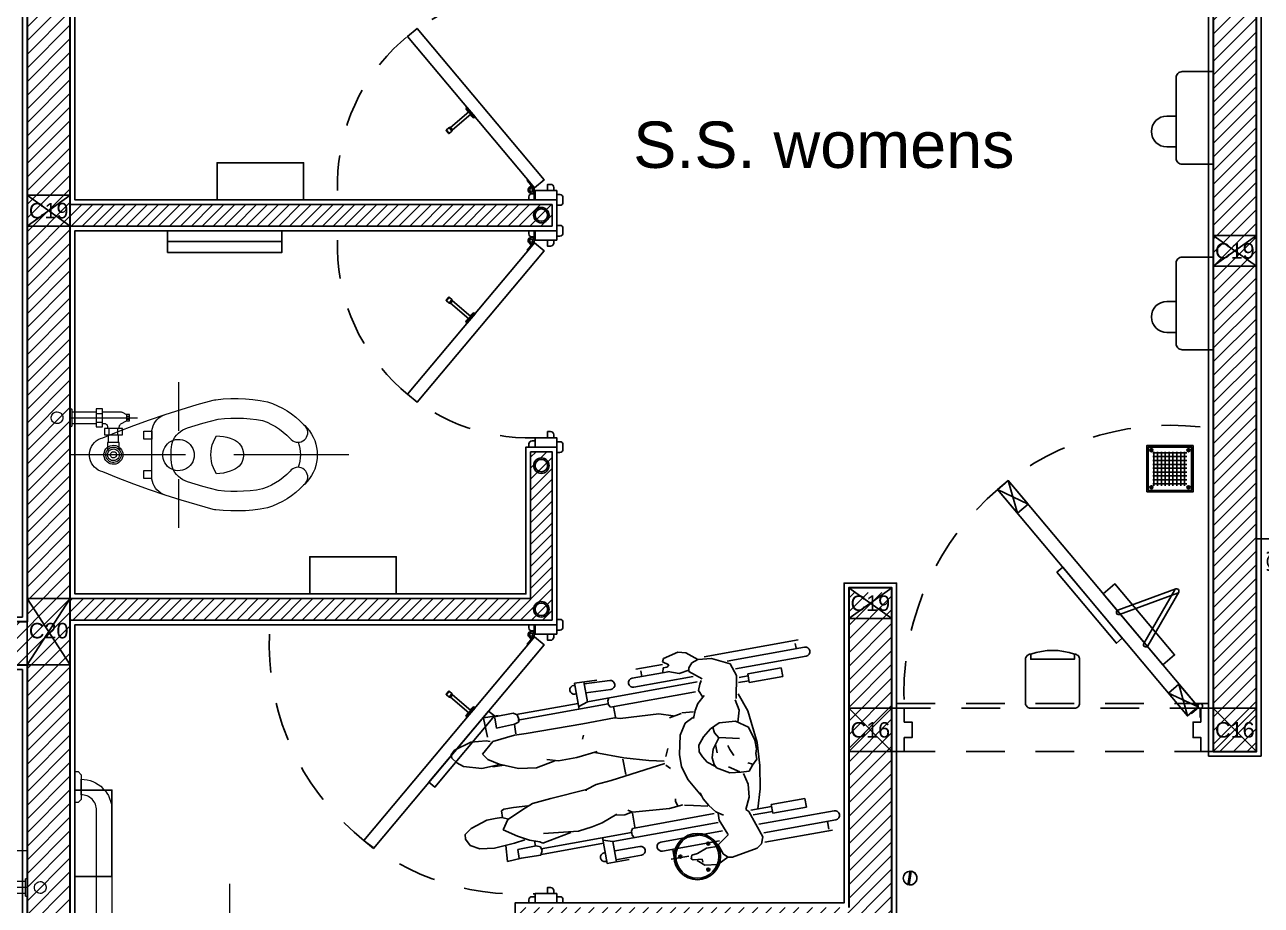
# Model space of a CAD drawing. Header units: metres. Extents: x 301.4 to 351.3, y 108.6 to 130.3.
# Drawn here: x 317.802 to 321.805, y 121.533 to 124.382 of the extents above; entities that cross this region are included whole.
import ezdxf
from ezdxf.enums import TextEntityAlignment as Align

# ---------------------------------------------------------------- set-up
doc = ezdxf.new("R2010")
doc.units = ezdxf.units.M
doc.header["$MEASUREMENT"] = 0
doc.linetypes.add('HIDDEN', pattern=[0.375, 0.25, -0.125])
doc.linetypes.add('HIDDEN2', pattern=[0.1875, 0.125, -0.0625])
doc.layers.get('0').update_dxf_attribs({"color": 250, "linetype": 'CONTINUOUS', "lineweight": 25})
for name, color, linetype in [('ACCE0001', 1, 'CONTINUOUS'), ('AREA001T', 1, 'CONTINUOUS'), ('AZJO0252', 252, 'CONTINUOUS'), ('AZJO252H', 252, 'HIDDEN2'), ('BDOR0001', 1, 'CONTINUOUS'), ('BDOR000H', 7, 'HIDDEN2'), ('COLU_C20', 161, 'CONTINUOUS'), ('DECOR_SCREEN', 2, 'CONTINUOUS'), ('DINT001H', 1, 'HIDDEN2'), ('DOOR0001', 1, 'CONTINUOUS'), ('HIDDEN1', 34, 'HIDDEN'), ('MAMP0002', 2, 'CONTINUOUS'), ('MAMP000F', 7, 'CONTINUOUS'), ('MRCO0001', 1, 'CONTINUOUS'), ('MUEB001H', 1, 'HIDDEN2'), ('MURO000F', 7, 'CONTINUOUS'), ('PEPL0001', 1, 'CONTINUOUS')]:
    doc.layers.add(name, color=color, linetype=linetype)
doc.layers.add('ARTE0001', color=1, linetype='CONTINUOUS', lineweight=13)
doc.layers.add('MURO0004', color=4, linetype='CONTINUOUS', lineweight=30)
for name, color, linetype, plot in [('COLU_C16', 161, 'CONTINUOUS', False), ('COLU_C19', 161, 'CONTINUOUS', False), ('REGI__NP', 161, 'CONTINUOUS', False), ('REPO__NP', 161, 'CONTINUOUS', False), ('TUBO__NP', 161, 'CONTINUOUS', False)]:
    doc.layers.add(name, color=color, linetype=linetype, plot=plot)
doc.styles.add('Arial', font='arial.ttf', dxfattribs={"height": 0.15875})
doc.styles.get("Standard").update_dxf_attribs({"font": 'txt', "width": 0.75})

# ---------------------------------------------------------------- blocks, each defined once
blk = doc.blocks.new('MARCO_MAMP_01')
for points in [[(0, 0.035), (0, 0.055), (0.01, 0.055, -0.414214), (0.02, 0.045), (0.02, 0.035)], [(-0.0175, -0.045), (-0.0175, -0.035), (0.0175, -0.035), (0.0175, -0.045, -0.414214), (0.0075, -0.055), (-0.0075, -0.055, -0.414214)], [(0.03, -0.005), (0.05, -0.005), (0.05, -0.015, -0.414214), (0.04, -0.025), (0.03, -0.025)]]:
    blk.add_lwpolyline(points, format="xyb", close=True)
blk.add_lwpolyline([(0.03, 0.035), (0.03, -0.035), (0, -0.035), (0, 0.035)], close=True)
blk = doc.blocks.new('MARCO_MAMP_02')
for points in [[(0, 0.035), (0, 0.055), (-0.01, 0.055, 0.414214), (-0.02, 0.045), (-0.02, 0.035)], [(-0.03, -0.005), (-0.05, -0.005), (-0.05, -0.015, 0.414214), (-0.04, -0.025), (-0.03, -0.025)], [(0, -0.035), (0, -0.055), (-0.01, -0.055, -0.414214), (-0.02, -0.045), (-0.02, -0.035)]]:
    blk.add_lwpolyline(points, format="xyb", close=True)
blk.add_lwpolyline([(-0.03, 0.035), (-0.03, -0.035), (0, -0.035), (0, 0.035)], close=True)
blk = doc.blocks.new('American_Standart_Modelo M')
at = {"color": 1}
for points in [[(0.3502, 0.0789), (0.3502, 0.2365)], [(0.759, 0.0946), (0.7552, 0.0981), (0.7429, 0.1103), (0.7297, 0.1217), (0.716, 0.1323), (0.7016, 0.1421), (0.6866, 0.151), (0.6711, 0.1588), (0.6551, 0.1657), (0.6387, 0.1716), (0.6151, 0.1757), (0.5913, 0.1788), (0.5673, 0.1808), (0.5433, 0.1818), (0.5194, 0.1817), (0.4954, 0.1805), (0.4715, 0.1783), (0.4671, 0.1776), (0.4628, 0.1767), (0.4106, 0.1623), (0.3587, 0.1469), (0.3069, 0.1304), (0.2997, 0.1275), (0.2927, 0.1237), (0.2864, 0.1191), (0.2806, 0.1136), (0.2756, 0.1075), (0.2714, 0.1009), (0.268, 0.0937), (0.2656, 0.0862), (0.2641, 0.0785), (0.2636, 0.0706), (0.2636, -0.0707), (0.2641, -0.0786), (0.2656, -0.0863), (0.268, -0.0938), (0.2714, -0.101), (0.2756, -0.1076), (0.2806, -0.1137), (0.2864, -0.1192), (0.2927, -0.1238), (0.2997, -0.1276), (0.3069, -0.1305), (0.3585, -0.147), (0.4106, -0.1623), (0.4628, -0.1768), (0.4671, -0.1777), (0.4715, -0.1784), (0.4954, -0.1806), (0.5194, -0.1818), (0.5433, -0.1819), (0.5673, -0.1809), (0.5913, -0.1789), (0.6151, -0.1758), (0.6387, -0.1717), (0.6551, -0.1658), (0.6711, -0.1589), (0.6866, -0.1511), (0.7016, -0.1422), (0.716, -0.1324), (0.7297, -0.1218), (0.7429, -0.1104), (0.7552, -0.0982), (0.759, -0.0947), (0.7671, -0.0863), (0.7745, -0.0771), (0.7809, -0.0672), (0.7866, -0.057), (0.7912, -0.0461), (0.7948, -0.0349), (0.7974, -0.0234), (0.799, -0.0118), (0.7995, 0), (0.799, 0.0117), (0.7974, 0.0233), (0.7948, 0.0348), (0.7912, 0.046), (0.7866, 0.0568), (0.7809, 0.0671), (0.7745, 0.077), (0.7671, 0.0862), (0.759, 0.0946), (0.7628, 0.0903), (0.7657, 0.0852), (0.7677, 0.0798), (0.7687, 0.0741), (0.7685, 0.0682), (0.7673, 0.0625), (0.7651, 0.0572), (0.762, 0.0524), (0.7579, 0.0481), (0.7532, 0.0446), (0.7479, 0.0422), (0.7424, 0.0408), (0.7365, 0.0404), (0.7308, 0.041), (0.7252, 0.0427), (0.7201, 0.0454), (0.7155, 0.049), (0.7116, 0.0525), (0.7008, 0.0633), (0.6894, 0.0734), (0.6771, 0.0827), (0.6643, 0.0911), (0.6509, 0.0985), (0.637, 0.105), (0.6227, 0.1105), (0.6023, 0.1139), (0.5819, 0.1164), (0.5612, 0.1181), (0.5407, 0.1188), (0.52, 0.1186), (0.4993, 0.1177), (0.4788, 0.1157), (0.4291, 0.102), (0.3797, 0.0875), (0.3716, 0.0845), (0.3638, 0.0805), (0.3566, 0.0757), (0.35, 0.07), (0.3441, 0.0637), (0.3389, 0.0567), (0.3346, 0.0492), (0.3311, 0.0412), (0.3287, 0.033), (0.3272, 0.0244), (0.3266, 0.0157), (0.3266, -0.0158), (0.3272, -0.0245), (0.3287, -0.033), (0.3311, -0.0413), (0.3346, -0.0494), (0.3389, -0.0568), (0.3441, -0.0638), (0.35, -0.0701), (0.3566, -0.0758), (0.3638, -0.0806), (0.3716, -0.0845), (0.3797, -0.0876), (0.4291, -0.1021), (0.4788, -0.1158), (0.4993, -0.1177), (0.52, -0.1187), (0.5407, -0.1188), (0.5612, -0.1181), (0.5819, -0.1165), (0.6023, -0.114), (0.6227, -0.1106), (0.637, -0.1051), (0.6509, -0.0986), (0.6643, -0.0912), (0.6771, -0.0828), (0.6894, -0.0736), (0.7008, -0.0634), (0.7116, -0.0525), (0.7155, -0.0491), (0.7201, -0.0455), (0.7252, -0.0428), (0.7308, -0.0411), (0.7365, -0.0405), (0.7424, -0.0409), (0.7479, -0.0423), (0.7532, -0.0448), (0.7579, -0.0482), (0.762, -0.0524), (0.7651, -0.0573), (0.7673, -0.0626), (0.7685, -0.0683), (0.7687, -0.0742), (0.7677, -0.0799), (0.7657, -0.0853), (0.7628, -0.0904), (0.759, -0.0947)], [(0.3069, 0.1304), (0.256, 0.1131), (0.2053, 0.0947), (0.155, 0.0755), (0.1051, 0.0551), (0.0976, 0.0527), (0.0905, 0.0492), (0.0838, 0.0448), (0.0779, 0.0395), (0.0728, 0.0334), (0.0686, 0.0267), (0.0653, 0.0194), (0.0632, 0.0118), (0.0621, 0.004), (0.0621, -0.0041), (0.0632, -0.0119), (0.0653, -0.0195), (0.0686, -0.0268), (0.0728, -0.0335), (0.0779, -0.0396), (0.0838, -0.0449), (0.0905, -0.0494), (0.0976, -0.0528), (0.1051, -0.0552), (0.155, -0.0756), (0.2053, -0.0949), (0.256, -0.1132), (0.3069, -0.1305)], [(0.2636, 0.0762), (0.2382, 0.0762), (0.2382, 0.0507), (0.2636, 0.0507)], [(0.7382, -0.0405), (0.7411, -0.0306), (0.7432, -0.0206), (0.7446, -0.0103), (0.745, 0), (0.7446, 0.0103), (0.7432, 0.0204), (0.7411, 0.0305), (0.7382, 0.0404)], [(0.3728, 0), (0, 0)], [(0.9018, 0), (0.5291, 0)], [(0.1587, -0.0163), (0.1587, -0.0396), (0.1207, -0.0396), (0.1207, -0.0163)], [(0.1233, -0.0396), (0.1233, -0.0646)], [(0.1559, -0.0396), (0.1559, -0.0646)], [(0.1256, -0.0646), (0.1256, -0.0846)], [(0.1536, -0.0646), (0.1536, -0.0846)], [(0.3502, -0.235), (0.3502, -0.0774)], [(0, -0.12), (0.2173, -0.12)], [(0.005, -0.1011), (0.0842, -0.1011)], [(0.0842, -0.1061), (0.1042, -0.1061)], [(0.1042, -0.1011), (0.1106, -0.1011), (0.1125, -0.1009), (0.1144, -0.1003), (0.1162, -0.0994), (0.1177, -0.0982), (0.1189, -0.0966), (0.1198, -0.0949), (0.1204, -0.093), (0.1207, -0.091), (0.1207, -0.0846)], [(0.1042, -0.1391), (0.1634, -0.1391), (0.1651, -0.1389), (0.1667, -0.1384), (0.1683, -0.1378), (0.1818, -0.1301), (0.1818, -0.1101), (0.1917, -0.1101), (0.1917, -0.1301), (0.1818, -0.1301)], [(0.1587, -0.0846), (0.1587, -0.091), (0.1588, -0.0928), (0.1592, -0.0945), (0.16, -0.096), (0.161, -0.0975), (0.1622, -0.0987), (0.1637, -0.0998), (0.1818, -0.1101)], [(0.1818, -0.1151), (0.1917, -0.1151)], [(0.005, -0.1391), (0.0842, -0.1391)], [(0.0842, -0.134), (0.1042, -0.134)], [(0.1818, -0.125), (0.1917, -0.125)]]:
    blk.add_lwpolyline(points, dxfattribs=at)
for points in [[(0.4005, 0.0081), (0.3989, 0.0154), (0.3962, 0.0224), (0.3926, 0.0288), (0.3881, 0.0347), (0.3827, 0.0398), (0.3766, 0.0441), (0.3701, 0.0475), (0.363, 0.0499), (0.3558, 0.0513), (0.3484, 0.0516), (0.341, 0.0507), (0.3338, 0.0488), (0.327, 0.0459), (0.3206, 0.0421), (0.3149, 0.0374), (0.3099, 0.0318), (0.3059, 0.0256), (0.3027, 0.0189), (0.3005, 0.0118), (0.2995, 0.0045), (0.2995, -0.003), (0.3005, -0.0103), (0.3027, -0.0175), (0.3059, -0.0241), (0.3099, -0.0303), (0.3149, -0.0359), (0.3206, -0.0406), (0.327, -0.0444), (0.3338, -0.0473), (0.341, -0.0492), (0.3484, -0.05), (0.3558, -0.0498), (0.363, -0.0484), (0.3701, -0.046), (0.3766, -0.0426), (0.3827, -0.0383), (0.3881, -0.0332), (0.3926, -0.0273), (0.3962, -0.0208), (0.3989, -0.0139), (0.4005, -0.0066), (0.4011, 0.0007), (0.4011, 0.0007)], [(0.4845, -0.0608), (0.4958, -0.0592), (0.5069, -0.0567), (0.5178, -0.0534), (0.5283, -0.0491), (0.5349, -0.0458), (0.541, -0.0416), (0.5464, -0.0367), (0.5512, -0.031), (0.555, -0.0248), (0.558, -0.0181), (0.56, -0.011), (0.561, -0.0037), (0.561, 0.0036), (0.56, 0.0109), (0.558, 0.018), (0.555, 0.0247), (0.5512, 0.0309), (0.5464, 0.0366), (0.541, 0.0415), (0.5349, 0.0457), (0.5283, 0.049), (0.5178, 0.0533), (0.5069, 0.0566), (0.4958, 0.0592), (0.4845, 0.0607), (0.4731, 0.0612), (0.4678, 0.0519), (0.4634, 0.0421), (0.4598, 0.0319), (0.4574, 0.0214), (0.4558, 0.0107), (0.4553, 0), (0.4558, -0.0108), (0.4574, -0.0215), (0.4598, -0.032), (0.4634, -0.0422), (0.4678, -0.052), (0.4731, -0.0613)], [(0.1698, 0.0058), (0.1681, 0.0113), (0.1654, 0.0166), (0.1619, 0.0211), (0.1574, 0.0249), (0.1523, 0.0278), (0.1469, 0.0298), (0.1411, 0.0306), (0.1352, 0.0303), (0.1295, 0.0289), (0.1243, 0.0266), (0.1195, 0.0231), (0.1155, 0.0189), (0.1123, 0.014), (0.1102, 0.0086), (0.1091, 0.0029), (0.1091, -0.003), (0.1102, -0.0087), (0.1123, -0.0141), (0.1155, -0.0191), (0.1195, -0.0232), (0.1243, -0.0267), (0.1295, -0.029), (0.1352, -0.0304), (0.1411, -0.0307), (0.1469, -0.0299), (0.1523, -0.0279), (0.1574, -0.0251), (0.1619, -0.0212), (0.1654, -0.0166), (0.1681, -0.0115), (0.1698, -0.0059), (0.1703, 0), (0.1703, 0)], [(0.1642, 0.0047), (0.1628, 0.0092), (0.1607, 0.0135), (0.1577, 0.0172), (0.1542, 0.0203), (0.15, 0.0227), (0.1455, 0.0242), (0.1408, 0.0249), (0.1361, 0.0247), (0.1315, 0.0236), (0.1271, 0.0216), (0.1232, 0.0188), (0.12, 0.0154), (0.1174, 0.0115), (0.1156, 0.007), (0.1148, 0.0024), (0.1148, -0.0025), (0.1156, -0.0071), (0.1174, -0.0115), (0.12, -0.0155), (0.1232, -0.0189), (0.1271, -0.0217), (0.1315, -0.0237), (0.1361, -0.0248), (0.1408, -0.0251), (0.1455, -0.0243), (0.15, -0.0228), (0.1542, -0.0204), (0.1577, -0.0173), (0.1607, -0.0136), (0.1628, -0.0093), (0.1642, -0.0048), (0.1647, 0), (0.1647, 0)], [(0.1583, 0.0035), (0.1573, 0.0071), (0.1557, 0.0103), (0.1534, 0.0131), (0.1506, 0.0154), (0.1475, 0.0172), (0.1441, 0.0184), (0.1406, 0.0189), (0.1369, 0.0187), (0.1334, 0.0179), (0.1301, 0.0164), (0.1272, 0.0143), (0.1247, 0.0117), (0.1227, 0.0087), (0.1214, 0.0054), (0.1207, 0.0017), (0.1207, -0.0018), (0.1214, -0.0054), (0.1227, -0.0088), (0.1247, -0.0118), (0.1272, -0.0145), (0.1301, -0.0165), (0.1334, -0.018), (0.1369, -0.0188), (0.1406, -0.0191), (0.1441, -0.0185), (0.1475, -0.0173), (0.1506, -0.0155), (0.1534, -0.0132), (0.1557, -0.0103), (0.1573, -0.0071), (0.1582, -0.0036), (0.1587, 0), (0.1587, 0)], [(0.1495, 0.0018), (0.1489, 0.0036), (0.1481, 0.0054), (0.1469, 0.0069), (0.1454, 0.0081), (0.1438, 0.0091), (0.142, 0.0096), (0.1401, 0.01), (0.1382, 0.0098), (0.1364, 0.0094), (0.1346, 0.0086), (0.1331, 0.0075), (0.1318, 0.0061), (0.1307, 0.0045), (0.13, 0.0028), (0.1297, 0.0009), (0.1297, -0.001), (0.13, -0.0029), (0.1307, -0.0046), (0.1318, -0.0062), (0.1331, -0.0076), (0.1346, -0.0087), (0.1364, -0.0095), (0.1382, -0.01), (0.1401, -0.0101), (0.142, -0.0097), (0.1438, -0.0091), (0.1454, -0.0082), (0.1469, -0.007), (0.1481, -0.0055), (0.1489, -0.0037), (0.1495, -0.0019), (0.1497, 0), (0.1497, 0)], [(0.1686, -0.0846), (0.1106, -0.0846), (0.1106, -0.0646), (0.1686, -0.0646)], [(0.2382, -0.0509), (0.2382, -0.0763), (0.2636, -0.0763), (0.2636, -0.0509)], [(-0.0242, -0.1165), (-0.0253, -0.113), (-0.0269, -0.1097), (-0.0291, -0.1068), (-0.0319, -0.1045), (-0.035, -0.1027), (-0.0384, -0.1015), (-0.0421, -0.101), (-0.0456, -0.1012), (-0.0491, -0.102), (-0.0525, -0.1035), (-0.0555, -0.1057), (-0.0579, -0.1082), (-0.0598, -0.1113), (-0.0612, -0.1147), (-0.0619, -0.1182), (-0.0619, -0.1218), (-0.0612, -0.1255), (-0.0598, -0.1288), (-0.0579, -0.1318), (-0.0555, -0.1345), (-0.0525, -0.1366), (-0.0491, -0.1381), (-0.0456, -0.139), (-0.0421, -0.1391), (-0.0384, -0.1385), (-0.035, -0.1374), (-0.0319, -0.1355), (-0.0291, -0.1332), (-0.0269, -0.1304), (-0.0253, -0.1272), (-0.0242, -0.1237), (-0.0239, -0.12), (-0.0239, -0.12)], [(0.0049, -0.093), (0.0048, -0.0926), (0.0046, -0.0922), (0.0043, -0.0918), (0.004, -0.0914), (0.0035, -0.0912), (0.003, -0.0911), (0.0026, -0.091), (0, -0.091), (0, -0.149), (0.0026, -0.149), (0.003, -0.149), (0.0035, -0.1488), (0.004, -0.1486), (0.0043, -0.1483), (0.0046, -0.148), (0.0048, -0.1475), (0.0049, -0.147), (0.005, -0.1466), (0.005, -0.0936)], [(0.1042, -0.149), (0.0842, -0.149), (0.0842, -0.091), (0.1042, -0.091)]]:
    blk.add_lwpolyline(points, close=True, dxfattribs=at)
blk = doc.blocks.new('DISKP_01')
for p, q in [((0.0072, 0.4526), (0.1648, 0.6102)), ((0.0312, 0.4327), (0.1983, 0.5998)), ((0.2192, 0.5789), (0.044, 0.4036)), ((0.1606, 0.5986), (0.1778, 0.5813)), ((0.1777, 0.4986), (0.0996, 0.4205)), ((0.1978, 0.4786), (0.1777, 0.4986)), ((-0.0917, 0.3942), (-0.0229, 0.4431)), ((-0.0229, 0.4431), (-0.0027, 0.4463)), ((-0.0027, 0.4463), (0.0185, 0.4377)), ((0.1197, 0.4004), (0.1978, 0.4786)), ((0.0185, 0.4377), (0.0597, 0.354)), ((0.1037, 0.4164), (0.0583, 0.371)), ((0.1149, 0.4042), (0.0669, 0.3562)), ((0.0996, 0.4205), (0.1197, 0.4004)), ((-0.1642, 0.3348), (-0.1387, 0.3686)), ((-0.1387, 0.3686), (-0.1002, 0.3818)), ((-0.1002, 0.3818), (-0.0917, 0.3942)), ((-0.0997, 0.3803), (-0.1, 0.3637)), ((-0.1, 0.3637), (-0.0851, 0.333)), ((0.0836, 0.3729), (0.1406, 0.3418)), ((-0.2047, 0.1967), (-0.0718, 0.3296)), ((-0.1656, 0.3065), (-0.1642, 0.3348)), ((-0.1531, 0.3167), (-0.1605, 0.3245)), ((-0.0882, 0.3375), (-0.1159, 0.3089)), ((-0.0851, 0.333), (-0.039, 0.342)), ((-0.0393, 0.3399), (-0.0177, 0.2909)), ((0.0597, 0.354), (0.06, 0.342)), ((0.06, 0.342), (0.0986, 0.3275)), ((0.0986, 0.3275), (0.131, 0.3015)), ((0.1406, 0.3418), (0.2022, 0.2986)), ((-0.2713, 0.0466), (-0.026, 0.2919)), ((-0.0407, 0.3189), (-0.1839, 0.1758)), ((-0.1712, 0.2946), (-0.1724, 0.2877)), ((-0.1611, 0.2822), (-0.1724, 0.2877)), ((-0.1712, 0.2946), (-0.1531, 0.3167)), ((-0.1466, 0.2946), (-0.1611, 0.2822)), ((-0.1159, 0.3089), (-0.1466, 0.2946)), ((-0.0177, 0.2909), (-0.0016, 0.275)), ((0.0032, 0.2934), (-0.0024, 0.266)), ((0.131, 0.3015), (0.151, 0.2687)), ((0.1675, 0.2803), (0.1502, 0.2606)), ((0.1894, 0.278), (0.1675, 0.2803)), ((0.2022, 0.2986), (0.2584, 0.2483)), ((-0.2107, 0.2347), (-0.1693, 0.2761)), ((-0.0095, 0.2653), (-0.1998, 0.075)), ((-0.0024, 0.266), (0.002, 0.2363)), ((0.1502, 0.2606), (0.1273, 0.2311)), ((0.1411, 0.2169), (0.1483, 0.2561)), ((0.1931, 0.2764), (0.1872, 0.2615)), ((0.2139, 0.2786), (0.1894, 0.278)), ((0.2275, 0.2653), (0.2139, 0.2786)), ((0.2406, 0.2584), (0.2275, 0.2653)), ((0.2604, 0.2376), (0.2406, 0.2584)), ((0.2584, 0.2483), (0.3251, 0.1654)), ((-0.1988, 0.2392), (-0.1815, 0.222)), ((-0.0269, 0.1953), (-0.0017, 0.2345)), ((0.002, 0.2363), (0.0096, 0.2084)), ((0.0096, 0.2084), (0.0196, 0.1901)), ((0.1273, 0.2311), (0.116, 0.187)), ((0.181, 0.2103), (0.1896, 0.1887)), ((0.2833, 0.197), (0.2604, 0.2376)), ((0.4149, 0.0552), (0.5789, 0.2192)), ((-0.0784, 0.1364), (-0.044, 0.1652)), ((-0.0423, 0.1705), (-0.0269, 0.1953)), ((0.0141, 0.1988), (0.0321, 0.1336)), ((0.1176, 0.1795), (0.1141, 0.1512)), ((0.116, 0.187), (0.1208, 0.1741)), ((0.1208, 0.1741), (0.1352, 0.1569)), ((0.1577, 0.1609), (0.1767, 0.1416)), ((0.1896, 0.1887), (0.1966, 0.1759)), ((0.2012, 0.1375), (0.2366, 0.1936)), ((0.2753, 0.1513), (0.2833, 0.197)), ((0.3251, 0.1654), (0.3527, 0.1082)), ((0.3883, -0.0505), (0.607, 0.1681)), ((0.4815, 0.1948), (0.4034, 0.1167)), ((0.5998, 0.1983), (0.4194, 0.018)), ((0.4234, 0.0967), (0.5016, 0.1748)), ((0.5016, 0.1748), (0.4815, 0.1948)), ((0.5921, 0.1667), (0.5807, 0.1781)), ((-0.3402, 0.0726), (-0.2885, 0.1236)), ((-0.3137, 0.089), (-0.2542, 0.1484)), ((-0.2339, 0.1281), (-0.292, 0.07)), ((-0.1567, 0.0452), (-0.0784, 0.1364)), ((-0.0558, 0.1544), (-0.0496, 0.1398)), ((-0.0496, 0.1398), (-0.0416, 0.1354)), ((0.0321, 0.1336), (0.0541, 0.092)), ((0.1141, 0.1512), (0.1191, 0.1292)), ((0.1191, 0.1292), (0.1272, 0.1111)), ((0.1352, 0.1569), (0.1601, 0.1434)), ((0.1601, 0.1434), (0.2003, 0.1373)), ((0.2003, 0.1373), (0.2057, 0.1165)), ((0.2404, 0.1112), (0.2753, 0.1513)), ((0.3116, 0.1406), (0.2769, 0.1601)), ((0.3314, 0.1111), (0.3116, 0.1406)), ((-0.2122, 0.0801), (-0.4225, -0.1302)), ((-0.2713, 0.0466), (-0.3186, 0.0939)), ((-0.2184, 0.0869), (-0.2213, 0.0965)), ((-0.2094, 0.078), (-0.2184, 0.0869)), ((0.0541, 0.092), (0.0837, 0.0636)), ((0.1272, 0.1111), (0.1433, 0.098)), ((0.1433, 0.098), (0.1745, 0.0949)), ((0.1745, 0.0949), (0.2082, 0.099)), ((0.2057, 0.1165), (0.2172, 0.103)), ((0.2082, 0.099), (0.2404, 0.1112)), ((0.3983, 0.0699), (0.3368, 0.1116)), ((0.4075, 0.1126), (0.3835, 0.0886)), ((0.4187, 0.1004), (0.3982, 0.08)), ((0.4034, 0.1167), (0.4234, 0.0967)), ((-0.2797, 0.0122), (-0.3402, 0.0726)), ((-0.3376, 0.065), (-0.3349, 0.0678)), ((-0.3155, 0.0465), (-0.3173, 0.0447)), ((-0.2713, 0.0463), (-0.2852, 0.0184)), ((-0.1998, 0.075), (-0.2094, 0.078)), ((-0.1926, 0.0787), (-0.16, 0.047)), ((-0.1784, 0.0297), (-0.156, 0.0445)), ((-0.1601, 0.0294), (-0.1567, 0.0452)), ((0.0327, 0.0414), (-0.1116, -0.0705)), ((0.0295, 0.0469), (0.0297, 0.0662)), ((0.0837, 0.0636), (0.1353, 0.0299)), ((0.4185, 0.0315), (0.3983, 0.0699)), ((-0.437, -0.1189), (-0.2928, 0.0253)), ((-0.2408, -0.0155), (-0.1912, 0.0076)), ((-0.1964, 0.0058), (-0.1784, 0.0297)), ((0.0107, -0.0071), (0.0378, 0.0355)), ((0.0777, 0.0214), (0.0529, 0.0314)), ((0.1353, 0.0299), (0.1768, 0.0211)), ((0.1768, 0.0211), (0.2064, 0.0305)), ((0.2224, 0.0221), (0.1985, -0.0065)), ((0.2053, 0.035), (0.2291, 0.024)), ((0.2291, 0.024), (0.253, 0.0183)), ((0.253, 0.0183), (0.2863, 0.0208)), ((0.2792, 0.0206), (0.2888, -0.0037)), ((0.3978, -0.0275), (0.4185, 0.0315)), ((-0.3071, -0.0633), (-0.2701, -0.0354)), ((-0.2701, -0.0354), (-0.2408, -0.0155)), ((-0.0278, -0.0781), (0.0107, -0.0071)), ((0.0537, -0.2784), (0.3092, -0.0228)), ((0.2795, -0.0095), (0.0821, -0.2069)), ((0.1743, -0.0241), (0.1532, -0.0661)), ((0.1957, -0.0073), (0.1622, -0.03)), ((0.2888, -0.0037), (0.3083, -0.012)), ((0.3083, -0.012), (0.3204, -0.0152)), ((0.3259, -0.0151), (0.3209, -0.064)), ((0.3697, -0.0625), (0.3978, -0.0275)), ((-0.3779, -0.1518), (-0.3071, -0.0633)), ((-0.1116, -0.0705), (-0.1502, -0.1021)), ((-0.0689, -0.0422), (-0.0333, -0.0782)), ((-0.0676, -0.165), (-0.0278, -0.0781)), ((0.1532, -0.0661), (0.0695, -0.1608)), ((0.178, -0.1817), (0.3159, -0.0438)), ((0.3249, -0.0671), (0.2984, -0.0868)), ((0.331, -0.0709), (0.3209, -0.064)), ((0.3499, -0.0724), (0.331, -0.0709)), ((0.3697, -0.0625), (0.3499, -0.0724)), ((0.3655, -0.1064), (0.3697, -0.0625)), ((-0.4404, -0.1198), (-0.4841, -0.1665)), ((-0.4256, -0.1248), (-0.4404, -0.1198)), ((-0.4046, -0.1366), (-0.3242, -0.0812)), ((-0.1813, -0.1189), (-0.2708, -0.1975)), ((-0.1813, -0.1189), (-0.1851, -0.1178)), ((-0.1502, -0.1021), (-0.1813, -0.1189)), ((0.2829, -0.1185), (0.1989, -0.2025)), ((0.2984, -0.0868), (0.2824, -0.1196)), ((0.3522, -0.1287), (0.3655, -0.1064)), ((-0.4673, -0.1916), (-0.4236, -0.1493)), ((-0.4184, -0.1351), (-0.4256, -0.1248)), ((-0.4153, -0.1606), (-0.425, -0.1528)), ((-0.4236, -0.1493), (-0.4184, -0.1351)), ((-0.4209, -0.1773), (-0.4069, -0.1462)), ((-0.4069, -0.1462), (-0.4046, -0.1366)), ((0.2293, -0.2095), (0.2912, -0.1477)), ((0.2705, -0.1312), (0.2842, -0.1394)), ((0.2842, -0.1394), (0.2932, -0.1301)), ((0.2932, -0.1301), (0.3021, -0.1296)), ((0.3021, -0.1296), (0.2981, -0.1517)), ((0.2981, -0.1517), (0.3095, -0.1557)), ((0.3095, -0.1557), (0.3522, -0.1287)), ((-0.4834, -0.1649), (-0.5179, -0.1962)), ((-0.5179, -0.1962), (-0.4794, -0.2303)), ((-0.4673, -0.1916), (-0.4892, -0.1705)), ((-0.457, -0.2114), (-0.4287, -0.1905)), ((-0.4326, -0.2161), (-0.4209, -0.1773)), ((-0.2708, -0.1975), (-0.3182, -0.2363)), ((-0.1136, -0.2037), (-0.061, -0.1608)), ((0.0611, -0.1768), (-0.0137, -0.2498)), ((0.0695, -0.1608), (0.0611, -0.1768)), ((0.0644, -0.1754), (0.0888, -0.2004)), ((0.221, -0.1794), (0.2343, -0.1927)), ((-0.5067, -0.2556), (-0.457, -0.2114)), ((-0.4427, -0.2661), (-0.4326, -0.2161)), ((-0.3182, -0.2363), (-0.3425, -0.2474)), ((-0.1566, -0.2469), (-0.1136, -0.2037)), ((0.0871, -0.2193), (-0.1231, -0.4295)), ((-0.0422, -0.2274), (-0.0546, -0.2224)), ((0.1302, -0.2385), (0.0748, -0.2993)), ((0.0821, -0.2069), (0.0851, -0.2165)), ((0.0851, -0.2165), (0.094, -0.2254)), ((0.094, -0.2254), (0.1036, -0.2284)), ((-0.5357, -0.293), (-0.5067, -0.2556)), ((-0.4059, -0.2729), (-0.4427, -0.2661)), ((-0.4049, -0.2751), (-0.4123, -0.2938)), ((-0.3425, -0.2474), (-0.4059, -0.2729)), ((-0.3866, -0.3025), (-0.3636, -0.2802)), ((-0.3636, -0.2802), (-0.3329, -0.2445)), ((-0.2161, -0.2921), (-0.1633, -0.2557)), ((-0.1744, -0.2802), (-0.1566, -0.2469)), ((-0.0137, -0.2498), (-0.1439, -0.3824)), ((0.0533, -0.2783), (0.0255, -0.2923)), ((0.0537, -0.2784), (0.1, -0.3247)), ((0.0951, -0.3197), (0.1514, -0.2579)), ((-0.5447, -0.3255), (-0.5357, -0.293)), ((-0.4267, -0.3081), (-0.4473, -0.3276)), ((-0.4267, -0.3081), (-0.4123, -0.2938)), ((-0.4111, -0.2907), (-0.3945, -0.3054)), ((-0.3945, -0.3054), (-0.3866, -0.3025)), ((-0.2511, -0.3382), (-0.2161, -0.2921)), ((-0.1118, -0.4441), (0.0324, -0.2999)), ((0.0192, -0.2868), (0.0797, -0.3472)), ((0.0797, -0.3473), (0.1282, -0.2933)), ((-0.5364, -0.3491), (-0.5447, -0.3255)), ((-0.5247, -0.3584), (-0.5364, -0.3491)), ((-0.4984, -0.3539), (-0.5247, -0.3584)), ((-0.4473, -0.3276), (-0.4984, -0.3539)), ((-0.2751, -0.3976), (-0.2511, -0.3382)), ((0.0543, -0.3218), (0.0507, -0.3257)), ((0.072, -0.3451), (0.0746, -0.3422)), ((-0.3188, -0.4361), (-0.2778, -0.399)), ((-0.2938, -0.4102), (-0.269, -0.3828)), ((-0.2839, -0.4371), (-0.2751, -0.3976)), ((-0.1439, -0.3824), (-0.1696, -0.4108)), ((-0.3466, -0.4884), (-0.3188, -0.4361)), ((-0.2789, -0.4605), (-0.2839, -0.4371)), ((-0.1696, -0.4108), (-0.2269, -0.4566)), ((-0.1841, -0.4719), (-0.1408, -0.4313)), ((-0.1417, -0.4304), (-0.1634, -0.4099)), ((-0.1279, -0.4234), (-0.1408, -0.4313)), ((-0.1209, -0.4265), (-0.1279, -0.4234)), ((-0.1106, -0.4415), (-0.12, -0.427)), ((-0.2269, -0.4566), (-0.2789, -0.4605)), ((-0.2365, -0.4756), (-0.2682, -0.5139)), ((-0.2315, -0.4632), (-0.2365, -0.4756)), ((-0.1818, -0.5245), (-0.2242, -0.4786)), ((-0.1841, -0.4719), (-0.1605, -0.4951)), ((-0.1573, -0.4976), (-0.1132, -0.4546)), ((-0.1132, -0.4546), (-0.1106, -0.4415)), ((-0.3496, -0.513), (-0.3466, -0.4884)), ((-0.3466, -0.5352), (-0.3496, -0.513)), ((-0.2682, -0.5139), (-0.3201, -0.5431)), ((-0.1809, -0.5251), (-0.147, -0.4902)), ((-0.3387, -0.543), (-0.3466, -0.5352)), ((-0.3201, -0.5431), (-0.3387, -0.543))]:
    blk.add_line(p, q)
for centre, radius, start, end in [((0.2088, 0.5893), 0.0148, 315, 135), ((0.5893, 0.2088), 0.0148, 315, 135), ((-0.1943, 0.1863), 0.0148, 135, 315), ((-0.244, 0.1383), 0.0144, 315, 135), ((-0.3275, 0.0548), 0.0144, 135, 315), ((0.1884, -0.1921), 0.0148, 135, 315), ((0.1408, -0.2482), 0.0144, 317.6629, 137.6629), ((0.0613, -0.3354), 0.0144, 137.6629, 317.6629)]:
    blk.add_arc(centre, radius, start, end)
blk = doc.blocks.new('REPO_PISO_01')
h = blk.add_hatch()
h.set_pattern_fill('ANSI37', color=256, scale=0.1, angle=-45, style=0)
h.set_pattern_definition([(90, (-28.778205, 30.868047), (-0.0125, -3e-18), []), (180, (-28.778205, 30.868047), (3e-18, -0.0125), [])])
h.paths.add_polyline_path([(-0.13, 0.13), (-0.02, 0.13), (-0.02, 0.02), (-0.13, 0.02)])
for p, q in [((-0.1318, 0.1311), (-0.1389, 0.1382)), ((-0.1311, 0.1318), (-0.1382, 0.1389)), ((-0.0189, 0.1318), (-0.0118, 0.1389)), ((-0.0182, 0.1311), (-0.0111, 0.1382)), ((-0.1318, 0.0189), (-0.1389, 0.0118)), ((-0.1311, 0.0182), (-0.1382, 0.0111)), ((-0.0189, 0.0182), (-0.0118, 0.0111)), ((-0.0182, 0.0189), (-0.0111, 0.0118))]:
    blk.add_line(p, q)
for points in [[(-0.15, 0.15), (0, 0.15), (0, 0), (-0.15, 0)], [(-0.145, 0.145), (-0.005, 0.145), (-0.005, 0.005), (-0.145, 0.005)]]:
    blk.add_lwpolyline(points, close=True)
for centre in [(-0.135, 0.135), (-0.015, 0.135), (-0.135, 0.015), (-0.015, 0.015)]:
    blk.add_circle(centre, 0.005)
blk = doc.blocks.new('TOPE_PISO_01')
blk.add_lwpolyline([(-0.0221, -0.0021), (0.0221, 0.0021, -0.414214), (0.0021, -0.0221, -0.414214)], format="xyb", close=True)
blk.add_lwpolyline([(-0.0185, -0.0018), (-0.0189, 0.0018), (0.0182, 0.0053), (0.0185, 0.0018)], close=True)
blk.add_circle((0, 0), 0.0222)
blk = doc.blocks.new('TAPON_01')
for p, q in [((0.0032, 0.0511), (-0.0039, 0.0582)), ((0.0039, 0.0518), (-0.0032, 0.0589)), ((-0.0431, -0.0403), (-0.0422, -0.0304)), ((-0.0421, -0.0404), (-0.0412, -0.0304)), ((0.0421, -0.0404), (0.0412, -0.0304)), ((0.0431, -0.0403), (0.0422, -0.0304))]:
    blk.add_line(p, q)
for centre, radius in [((0, 0), 0.075), ((0, 0), 0.07), ((0, 0.055), 0.005), ((-0.0421, -0.0354), 0.005), ((0.0421, -0.0354), 0.005)]:
    blk.add_circle(centre, radius)
blk = doc.blocks.new('BISAG_MAMP_01')
for points in [[(-0.01, -0.0006, -0.192981), (-0.0077, 0.0064), (-0.0109, 0.0026, -0.414214), (-0.0179, 0.002), (-0.0309, 0.0129), (-0.0329, 0.0106), (-0.0198, -0.0003, 0.345326)], [(0.01, 0, 5.181866), (0.0072, -0.0069, 0.345326), (0.015, -0.013), (0.032, -0.013), (0.032, -0.01), (0.015, -0.01, -0.414214), (0.01, -0.005)]]:
    blk.add_lwpolyline(points, format="xyb", close=True)
blk.add_circle((0, 0), 0.005)
blk = doc.blocks.new('TOPE_COLG')
for p, q in [((0.0075, 0.0975), (-0.0075, 0.0975)), ((-0.0075, 0.0875), (0.0075, 0.0875)), ((0.0063, 0.0853), (-0.0062, 0.0853)), ((-0.005, 0.0832), (0.005, 0.0832))]:
    blk.add_line(p, q)
blk.add_lwpolyline([(-0.005, 0.005), (-0.005, 0.0832, 0.268001), (-0.0062, 0.0853, -0.26799), (-0.0075, 0.0875), (-0.0075, 0.0975, -0.414214), (-0.005, 0.1), (0.005, 0.1, -0.414214), (0.0075, 0.0975), (0.0075, 0.0875, -0.267949), (0.0063, 0.0853, 0.267949), (0.005, 0.0832), (0.005, 0.005), (-0.005, 0.005), (0.005, 0.005)], format="xyb")
for points in [[(-0.02, 0.005), (0.02, 0.005), (0.02, 0), (-0.02, 0)], [(-0.0135, 0.007), (-0.018, 0.007), (-0.018, 0.005), (-0.008, 0.005), (-0.008, 0.007), (-0.0125, 0.007), (-0.0125, 0.006), (-0.0135, 0.006)], [(0.0135, 0.007), (0.018, 0.007), (0.018, 0.005), (0.008, 0.005), (0.008, 0.007), (0.0125, 0.007), (0.0125, 0.006), (0.0135, 0.006)]]:
    blk.add_lwpolyline(points, close=True)
blk = doc.blocks.new('ZZ_PASAM_SS')
blk.add_lwpolyline([(0.825, 0.07, -0.414214), (0.875, 0.02), (0.925, 0.02, 0.414214), (0.825, 0.12), (0.075, 0.12, 0.414214), (-0.025, 0.02), (0.025, 0.02, -0.414214), (0.075, 0.07)], format="xyb", close=True)
for points in [[(-0.05, 0), (0.05, 0), (0.05, 0.01), (0.04, 0.02), (-0.04, 0.02), (-0.05, 0.01)], [(0.85, 0), (0.95, 0), (0.95, 0.01), (0.94, 0.02), (0.86, 0.02), (0.85, 0.01)]]:
    blk.add_lwpolyline(points, close=True)
blk = doc.blocks.new('60_SCREEN')
at = {"layer": 'HIDDEN1', "color": 1}
for points in [[(20.51, -21.92), (-21.92, 20.51), (-22.01, 20.42), (20.42, -22.01)], [(21.92, -20.51), (-20.51, 21.92), (-20.42, 22.01), (22.01, -20.42)]]:
    blk.add_lwpolyline(points, close=True, dxfattribs=at)
for centre in [(-20.51, 20.51), (0, 0), (20.51, -20.51)]:
    blk.add_circle(centre, 1, dxfattribs=at)
blk = doc.blocks.new('asjdtas')
at = {"layer": 'MUEB001H', "linetype": 'Continuous'}
blk.add_line((238.1715, 91.2313), (238.1715, 90.6789), dxfattribs=at)
at = {"layer": 'DECOR_SCREEN', "xscale": 0.02539682539683045, "yscale": 0.02539682539683045, "zscale": 0.02539682539683045, "rotation": 315}
blk.add_blockref('60_SCREEN', (238.0985, 90.4334), dxfattribs=at)
at = {"layer": 'MUEB001H', "linetype": 'Continuous', "text_generation_flag": 4, "flags": 3}
for tag, p, rotation in [('METAL', (239.1948, 91.1995), 270), ('FIBERGLASS', (239.2027, 91.1995), 270), ('UPHOLSTERY', (239.2106, 91.1995), 270), ('CHAIR_SEAT', (239.2186, 91.1995), 270), ('CHAIR_BACK', (239.2265, 91.1995), 270), ('TABLE_TOP', (239.2345, 91.1995), 270), ('CABINETS', (239.2424, 91.1995), 270), ('NAME', (239.3273, 91.1995), 270), ('GET_CODE', (239.3352, 91.1995), 270), ('CABINETS', (238.7053, 90.3932), 90), ('TABLE_TOP', (238.7132, 90.3932), 90), ('CHAIR_BACK', (238.7212, 90.3932), 90), ('CHAIR_SEAT', (238.7291, 90.3932), 90), ('UPHOLSTERY', (238.737, 90.3932), 90), ('FIBERGLASS', (238.745, 90.3932), 90), ('GET_CODE', (238.7608, 90.3932), 90), ('CABINETS', (239.9791, 90.3932), 90), ('TABLE_TOP', (239.987, 90.3932), 90), ('CHAIR_BACK', (239.995, 90.3932), 90), ('CHAIR_SEAT', (240.0029, 90.3932), 90), ('UPHOLSTERY', (240.0109, 90.3932), 90), ('FIBERGLASS', (240.0188, 90.3932), 90), ('GET_CODE', (240.0347, 90.3932), 90), ('METAL', (238.7529, 90.3932), 90), ('NAME', (238.7688, 90.3932), 90), ('METAL', (240.0267, 90.3932), 90), ('NAME', (240.0426, 90.3932), 90), ('CABINETS', (238.394, 89.832), 360), ('CABINETS', (239.6678, 89.832), 360), ('TABLE_TOP', (238.394, 89.8241), 360), ('CHAIR_BACK', (238.394, 89.8162), 360), ('CHAIR_SEAT', (238.394, 89.8082), 360), ('UPHOLSTERY', (238.394, 89.8003), 360), ('FIBERGLASS', (238.394, 89.7923), 360), ('TABLE_TOP', (239.6678, 89.8241), 360), ('CHAIR_BACK', (239.6678, 89.8162), 360), ('CHAIR_SEAT', (239.6678, 89.8082), 360), ('UPHOLSTERY', (239.6678, 89.8003), 360), ('FIBERGLASS', (239.6678, 89.7923), 360), ('GET_CODE', (238.394, 89.7765), 360), ('METAL', (238.394, 89.7844), 360), ('NAME', (238.394, 89.7685), 360), ('GET_CODE', (239.6678, 89.7765), 360), ('METAL', (239.6678, 89.7844), 360), ('NAME', (239.6678, 89.7685), 360)]:
    blk.add_attdef(tag, p, '', height=0.00635, rotation=rotation, dxfattribs=at)
at = {"layer": 'MUEB001H', "linetype": 'Continuous', "flags": 3}
for tag, p in [('CABINETS', (239.0166, 89.832)), ('CABINETS', (240.2904, 89.832)), ('UPHOLSTERY', (239.0166, 89.8003)), ('CHAIR_BACK', (239.0166, 89.8162)), ('CHAIR_SEAT', (239.0166, 89.8082)), ('FIBERGLASS', (239.0166, 89.7923)), ('TABLE_TOP', (239.0166, 89.8241)), ('UPHOLSTERY', (240.2904, 89.8003)), ('CHAIR_BACK', (240.2904, 89.8162)), ('CHAIR_SEAT', (240.2904, 89.8082)), ('FIBERGLASS', (240.2904, 89.7923)), ('TABLE_TOP', (240.2904, 89.8241)), ('GET_CODE', (239.0166, 89.7765)), ('METAL', (239.0166, 89.7844)), ('NAME', (239.0166, 89.7685)), ('GET_CODE', (240.2904, 89.7765)), ('METAL', (240.2904, 89.7844)), ('NAME', (240.2904, 89.7685))]:
    blk.add_attdef(tag, p, '', height=0.00635, rotation=180, dxfattribs=at)

msp = doc.modelspace()

# ---------------------------------------------------------------- hatches: boundary and pattern name
at = {"layer": 'MAMP000F'}
h = msp.add_hatch(dxfattribs=at)
h.set_pattern_fill('ANSI31', color=256, scale=0.2, angle=360, style=0)
h.set_pattern_definition([(45, (286.129584, 82.927084), (-0.01767767, 0.01767767), [])])
h.paths.add_polyline_path([(319.5096, 123.8003), (317.9496, 123.8003), (317.9496, 123.7303), (319.5096, 123.7303)])
h = msp.add_hatch(dxfattribs=at)
h.set_pattern_fill('ANSI31', color=256, scale=0.2, angle=360, style=0)
h.set_pattern_definition([(45, (292.644584, 96.222756), (-0.01767767, 0.01767767), [])])
h.paths.add_polyline_path([(319.4396, 123.0003), (319.4396, 122.5253), (317.9496, 122.5253), (317.9496, 122.4553), (319.5096, 122.4553), (319.5096, 123.0003)])
at = {"layer": 'MURO000F'}
h = msp.add_hatch(dxfattribs=at)
h.set_pattern_fill('ANSI31', color=256, scale=0.25, angle=360, style=0)
h.set_pattern_definition([(45, (292.644584, 96.230256), (-0.022097087, 0.022097087), [])])
h.paths.add_polyline_path([(321.9496, 125.1303), (321.9496, 125.4103), (320.2896, 125.4103), (320.2896, 125.3203), (319.4396, 125.3203), (319.4396, 125.1303), (321.6496, 125.1303), (321.6496, 122.0303), (321.7896, 122.0303), (321.7896, 125.1303)])
h = msp.add_hatch(dxfattribs=at)
h.set_pattern_fill('ANSI31', color=256, scale=0.25, angle=360, style=0)
h.set_pattern_definition([(45, (290.604584, 90.540256), (-0.022097087, 0.022097087), [])])
h.paths.add_polyline_path([(317.9496, 125.3203), (317.8096, 125.3203), (317.8096, 122.4503), (315.0496, 122.4503), (315.0496, 121.7103), (315.1896, 121.7103), (315.1896, 122.3103), (316.0896, 122.3103), (316.0896, 121.7103), (316.1796, 121.7103), (316.1796, 122.3103), (317.8096, 122.3103), (317.8096, 120.9603), (316.0896, 120.9603), (316.0896, 120.8703), (317.8096, 120.8703), (317.8096, 119.8703), (316.1796, 119.8703), (316.1796, 120.1199), (316.0896, 120.1203), (316.0896, 119.8703), (315.0496, 119.8703), (315.0496, 119.7303), (316.4296, 119.7303), (317.8096, 119.7303), (317.8096, 117.3503), (315.0496, 117.3503), (315.0496, 117.1603), (321.7896, 117.1603), (321.7896, 118.9103), (322.7696, 118.9103), (322.7696, 120.5603), (323.7296, 120.5603), (323.7296, 120.7003), (321.6496, 120.7003), (321.6496, 120.5603), (322.6296, 120.5603), (322.6296, 119.0503), (321.6496, 119.0503), (321.6496, 117.3503), (317.9496, 117.3503), (317.9496, 120.5603), (320.6096, 120.5603), (320.6096, 120.7003), (319.5446, 120.7003), (319.5446, 121.3853), (320.6096, 121.3853), (320.6096, 122.5453), (320.4696, 122.5453), (320.4696, 121.5253), (319.4046, 121.5253), (319.4046, 120.7003), (317.9496, 120.7003)])

# ---------------------------------------------------------------- linework, layer by layer
at = {"layer": 'ACCE0001'}
msp.add_line((318.2646, 123.6803), (318.6346, 123.6803), dxfattribs=at)
for points in [[(321.5496, 123.9303), (321.6496, 123.9303), (321.6496, 124.2303), (321.5496, 124.2303, 0.414214), (321.5296, 124.2103), (321.5296, 123.9503, 0.414214)], [(321.5296, 124.0865), (321.4996, 124.0865, 1), (321.4996, 123.9865), (321.5296, 123.9865)], [(321.5496, 123.3303), (321.6496, 123.3303), (321.6496, 123.6303), (321.5496, 123.6303, 0.414214), (321.5296, 123.6103), (321.5296, 123.3503, 0.414214)], [(321.5296, 123.4865), (321.4996, 123.4865, 1), (321.4996, 123.3865), (321.5296, 123.3865)]]:
    msp.add_lwpolyline(points, format="xyb", close=True, dxfattribs=at)
for points in [[(318.7046, 123.8153), (318.7046, 123.9353), (318.4246, 123.9353), (318.4246, 123.8153)], [(318.2646, 123.7153), (318.2646, 123.6453), (318.6346, 123.6453), (318.6346, 123.7153)], [(319.0046, 122.5403), (319.0046, 122.6603), (318.7246, 122.6603), (318.7246, 122.5403)], [(317.9646, 121.6253), (318.0846, 121.6253), (318.0846, 121.9053), (317.9646, 121.9053)]]:
    msp.add_lwpolyline(points, close=True, dxfattribs=at)
msp.add_lwpolyline([(321.0587, 122.3453, 0.414214), (321.0421, 122.3286), (321.0421, 122.1869, 0.414214), (321.0587, 122.1703), (321.2005, 122.1703, 0.414214), (321.2171, 122.1869), (321.2171, 122.3286, 0.414214), (321.2005, 122.3453)], format="xyb", dxfattribs=at)
msp.add_lwpolyline([(321.0587, 122.3453), (321.0587, 122.3286), (321.2005, 122.3286), (321.2005, 122.3453)], dxfattribs=at)
msp.add_arc((321.1296, 122.1446), 0.2128, 70.5464, 109.4536, dxfattribs=at)
at = {"layer": 'AZJO0252'}
msp.add_lwpolyline([(321.6346, 122.0153), (321.8046, 122.0153), (321.8046, 125.1153), (321.9646, 125.1153), (321.9646, 125.4253), (320.2746, 125.4253), (320.2746, 125.3353), (319.4246, 125.3353), (319.4246, 124.5153), (319.5246, 124.5153), (319.5246, 125.1153), (321.6346, 125.1153)], close=True, dxfattribs=at)
for points in [[(317.7946, 120.9753), (317.7946, 122.2953), (316.1946, 122.2953), (316.1946, 121.6953), (316.0746, 121.6953), (316.0746, 122.2953), (315.2046, 122.2953), (315.2046, 121.6953), (315.0346, 121.6953), (315.0346, 122.4653), (317.7946, 122.4653), (317.7946, 125.3353), (317.9646, 125.3353), (317.9646, 123.8153), (319.5246, 123.8153), (319.5246, 123.7153), (317.9646, 123.7153), (317.9646, 122.5403), (319.4246, 122.5403), (319.4246, 123.0153), (319.5246, 123.0153), (319.5246, 122.4403), (317.9646, 122.4403), (317.9646, 120.7153)], [(319.3896, 120.7153), (319.3896, 121.5403), (320.4546, 121.5403), (320.4546, 122.5753), (320.6246, 122.5753), (320.6246, 121.3703)]]:
    msp.add_lwpolyline(points, dxfattribs=at)
at = {"layer": 'AZJO252H'}
msp.add_line((320.6246, 122.1853), (321.6346, 122.1853), dxfattribs=at)
at = {"layer": 'BDOR0001'}
for points in [[(319.4528, 123.8541), (319.0414, 124.3443), (319.0721, 124.3701), (319.4835, 123.8798)], [(319.4528, 123.6764), (319.0414, 123.1862), (319.0721, 123.1605), (319.4835, 123.6507)], [(319.4528, 122.4014), (318.9, 121.7426), (318.9307, 121.7169), (319.4835, 122.3757)]]:
    msp.add_lwpolyline(points, close=True, dxfattribs=at)
at = {"layer": 'BDOR000H'}
for centre, radius, start, end in [((319.4359, 123.8639), 0.6216, 88.2766, 181.7234), ((319.4359, 123.6666), 0.6216, 178.2766, 271.7234), ((321.5143, 122.2195), 0.8662, 83.8207, 183.2561), ((319.4008, 122.3754), 0.807, 177.5262, 273.8219)]:
    msp.add_arc(centre, radius, start, end, dxfattribs=at)
at = {"layer": 'COLU_C16'}
for p, q in [((320.6096, 122.1703), (320.4696, 122.0303)), ((320.4696, 122.1703), (320.6096, 122.0303)), ((321.7896, 122.1703), (321.6496, 122.0303)), ((321.6496, 122.1703), (321.7896, 122.0303))]:
    msp.add_line(p, q, dxfattribs=at)
for points in [[(320.6096, 122.1703), (320.4696, 122.1703), (320.4696, 122.0303), (320.6096, 122.0303)], [(321.7896, 122.1703), (321.6496, 122.1703), (321.6496, 122.0303), (321.7896, 122.0303)]]:
    msp.add_lwpolyline(points, close=True, dxfattribs=at)
at = {"layer": 'COLU_C19'}
for p, q in [((317.9496, 123.8303), (317.8096, 123.7303)), ((317.9496, 123.7303), (317.8096, 123.8303)), ((321.7896, 123.7003), (321.6496, 123.6003)), ((321.7896, 123.6003), (321.6496, 123.7003)), ((320.6096, 122.5603), (320.4696, 122.4603)), ((320.6096, 122.4603), (320.4696, 122.5603))]:
    msp.add_line(p, q, dxfattribs=at)
for points in [[(317.9496, 123.8303), (317.9496, 123.7303), (317.8096, 123.7303), (317.8096, 123.8303)], [(321.7896, 123.7003), (321.7896, 123.6003), (321.6496, 123.6003), (321.6496, 123.7003)], [(320.6096, 122.5603), (320.6096, 122.4603), (320.4696, 122.4603), (320.4696, 122.5603)]]:
    msp.add_lwpolyline(points, close=True, dxfattribs=at)
at = {"layer": 'COLU_C20'}
for p, q in [((317.9496, 122.5253), (317.8096, 122.3103)), ((317.8096, 122.5253), (317.9496, 122.3103))]:
    msp.add_line(p, q, dxfattribs=at)
msp.add_lwpolyline([(317.9496, 122.5253), (317.8096, 122.5253), (317.8096, 122.3103), (317.9496, 122.3103)], close=True, dxfattribs=at)
at = {"layer": 'DINT001H'}
msp.add_lwpolyline([(320.6096, 122.1703), (321.6496, 122.1703), (321.6496, 122.0303), (320.6096, 122.0303)], close=True, dxfattribs=at)
at = {"layer": 'DOOR0001'}
for p, q in [((320.986, 122.9068), (321.0159, 122.8013)), ((320.9516, 122.8779), (321.0503, 122.8302)), ((321.5044, 122.2191), (321.6006, 122.1745)), ((321.5388, 122.248), (321.5661, 122.1455))]:
    msp.add_line(p, q, dxfattribs=at)
for points in [[(320.9516, 122.8779), (320.986, 122.9068), (321.6006, 122.1745), (321.5661, 122.1455)], [(320.986, 122.9068), (320.9516, 122.8779), (321.0159, 122.8013), (321.0503, 122.8302)], [(321.1433, 122.6105), (321.3361, 122.3807), (321.3552, 122.3968), (321.1624, 122.6266)], [(321.2933, 122.5406), (321.4861, 122.3108), (321.5244, 122.343), (321.3316, 122.5728)], [(321.5388, 122.248), (321.5044, 122.2191), (321.5661, 122.1455), (321.6006, 122.1745)], [(319.1107, 121.9314), (319.3035, 122.1612), (319.3226, 122.1452), (319.1298, 121.9153)], [(321.6006, 122.1745), (321.5776, 122.1552), (321.5789, 122.1537), (321.6018, 122.1729)], [(321.6096, 122.1703), (321.6096, 122.1403), (321.6076, 122.1403), (321.6076, 122.1703)]]:
    msp.add_lwpolyline(points, close=True, dxfattribs=at)
for points in [[(321.534, 122.5422), (321.3461, 122.4737, -1), (321.3409, 122.4878), (321.5289, 122.5562, -1)], [(321.525, 122.5529), (321.425, 122.3797, 1), (321.4379, 122.3722), (321.5379, 122.5454, 1)]]:
    msp.add_lwpolyline(points, format="xyb", close=True, dxfattribs=at)
for points in [[(320.6496, 122.1253), (320.6496, 122.1703), (320.6096, 122.1703), (320.6096, 122.0303), (320.6496, 122.0303), (320.6496, 122.0753), (320.6746, 122.0753), (320.6746, 122.1253), (320.6496, 122.1253)], [(321.6096, 122.1253), (321.6096, 122.1703), (321.6496, 122.1703), (321.6496, 122.0303), (321.6096, 122.0303), (321.6096, 122.0753), (321.5846, 122.0753), (321.5846, 122.1253), (321.6096, 122.1253)]]:
    msp.add_lwpolyline(points, dxfattribs=at)
msp.add_circle((321.6076, 122.1778), 0.0075, dxfattribs=at)
at = {"layer": 'MAMP0002'}
for points in [[(319.5096, 123.8003), (317.9496, 123.8003), (317.9496, 123.7303), (319.5096, 123.7303)], [(319.4396, 123.0003), (319.4396, 122.5253), (317.9496, 122.5253), (317.9496, 122.4553), (319.5096, 122.4553), (319.5096, 123.0003)]]:
    msp.add_lwpolyline(points, close=True, dxfattribs=at)
at = {"layer": 'MUEB001H', "linetype": 'Continuous'}
msp.add_line((321.7892, 122.5702), (321.7892, 125.0591), dxfattribs=at)
at = {"layer": 'MURO0004'}
msp.add_lwpolyline([(321.9496, 125.1303), (321.9496, 125.4103), (320.2896, 125.4103), (320.2896, 125.3203), (319.4396, 125.3203), (319.4396, 125.1303), (321.6496, 125.1303), (321.6496, 122.0303), (321.7896, 122.0303), (321.7896, 125.1303)], close=True, dxfattribs=at)
for points in [[(317.9496, 120.7003), (317.9496, 125.3203), (317.8096, 125.3203), (317.8096, 122.4503), (315.0496, 122.4503), (315.0496, 121.7103), (315.1896, 121.7103), (315.1896, 122.3103), (316.0896, 122.3103), (316.0896, 121.7103), (316.1796, 121.7103), (316.1796, 122.3103), (317.8096, 122.3103), (317.8096, 120.9603)], [(320.6096, 121.3853), (320.6096, 122.5603), (320.4696, 122.5603), (320.4696, 121.5253)]]:
    msp.add_lwpolyline(points, dxfattribs=at)
at = {"layer": 'TUBO__NP'}
for centre, radius in [((319.4746, 123.7658), 0.025), ((319.4746, 123.7658), 0.02), ((319.4746, 122.9553), 0.025), ((319.4746, 122.9553), 0.02), ((319.4746, 122.4903), 0.025), ((319.4746, 122.4903), 0.02)]:
    msp.add_circle(centre, radius, dxfattribs=at)

# ---------------------------------------------------------------- block references
at = {"layer": 'ACCE0001', "xscale": -1, "rotation": 129.9999999999978}
msp.add_blockref('TOPE_COLG', (319.2471, 124.0992), dxfattribs=at)
at = {"layer": 'ACCE0001'}
for name, p, rotation in [('TOPE_COLG', (319.2471, 123.4313), 49.99999999999591), ('TOPE_COLG', (319.2471, 122.1563), 49.99999999999591), ('TOPE_PISO_01', (320.6684, 121.6209), 76.0805792484941)]:
    msp.add_blockref(name, p, dxfattribs=dict(at, rotation=rotation))
at = {"layer": 'ARTE0001', "xscale": -1}
for name, p, rotation in [('American_Standart_Modelo M', (317.9496, 122.9903), 180), ('American_Standart_Modelo M', (317.8096, 121.7103), 359.9999999999984), ('ZZ_PASAM_SS', (317.9646, 121.0153), 269.9999999999967), ('American_Standart_Modelo M', (318.4646, 120.7003), 269.9999999999967)]:
    msp.add_blockref(name, p, dxfattribs=dict(at, rotation=rotation))
at = {"layer": 'BDOR0001', "xscale": -1, "rotation": 89.9999999999967}
msp.add_blockref('BISAG_MAMP_01', (319.4416, 123.8473), dxfattribs=at)
at = {"layer": 'BDOR0001', "rotation": 89.99999999999673}
for p in [(319.4416, 123.6833), (319.4416, 122.4083)]:
    msp.add_blockref('BISAG_MAMP_01', p, dxfattribs=at)
at = {"layer": 'MRCO0001', "rotation": 89.99999999999673}
for p in [(319.4896, 123.8153), (319.4896, 123.0153)]:
    msp.add_blockref('MARCO_MAMP_01', p, dxfattribs=at)
at = {"layer": 'MRCO0001', "xscale": -1, "rotation": 89.9999999999967}
for name, p in [('MARCO_MAMP_01', (319.4896, 123.7153)), ('MARCO_MAMP_01', (319.4896, 122.4403)), ('MARCO_MAMP_02', (319.4896, 121.5403))]:
    msp.add_blockref(name, p, dxfattribs=at)
at = {"layer": 'MURO0004', "linetype": 'ByBlock', "rotation": 90}
msp.add_blockref('asjdtas', (413.0204, -115.4533), dxfattribs=at)
at = {"layer": 'PEPL0001', "xscale": -1, "rotation": 235.256455090565}
msp.add_blockref('DISKP_01', (319.8218, 121.9885), dxfattribs=at)
at = {"layer": 'REGI__NP', "rotation": 89.99999999999673}
msp.add_blockref('TAPON_01', (319.9796, 121.6903), dxfattribs=at)
at = {"layer": 'REPO__NP', "rotation": 89.99999999999673}
msp.add_blockref('REPO_PISO_01', (321.5846, 123.0203), dxfattribs=at)

# ---------------------------------------------------------------- texts
at = {"layer": 'AREA001T', "style": 'Arial'}
msp.add_text('S.S. womens', height=0.15, rotation=360, dxfattribs=at).set_placement((319.772, 123.9187))
at = {"layer": 'COLU_C16', "style": 'Arial'}
for p in [(320.5396, 122.1003), (321.7196, 122.1003)]:
    msp.add_text('C16', height=0.05, rotation=360, dxfattribs=at).set_placement(p, align=Align.MIDDLE_CENTER)
at = {"layer": 'COLU_C19', "style": 'Arial'}
for p in [(317.8796, 123.7803), (321.7196, 123.6503), (320.5396, 122.5103)]:
    msp.add_text('C19', height=0.05, rotation=360, dxfattribs=at).set_placement(p, align=Align.MIDDLE_CENTER)
at = {"layer": 'COLU_C20', "style": 'Arial'}
msp.add_text('C20', height=0.05, rotation=360, dxfattribs=at).set_placement((317.8796, 122.4213), align=Align.MIDDLE_CENTER)

doc.saveas('drawing.dxf')
